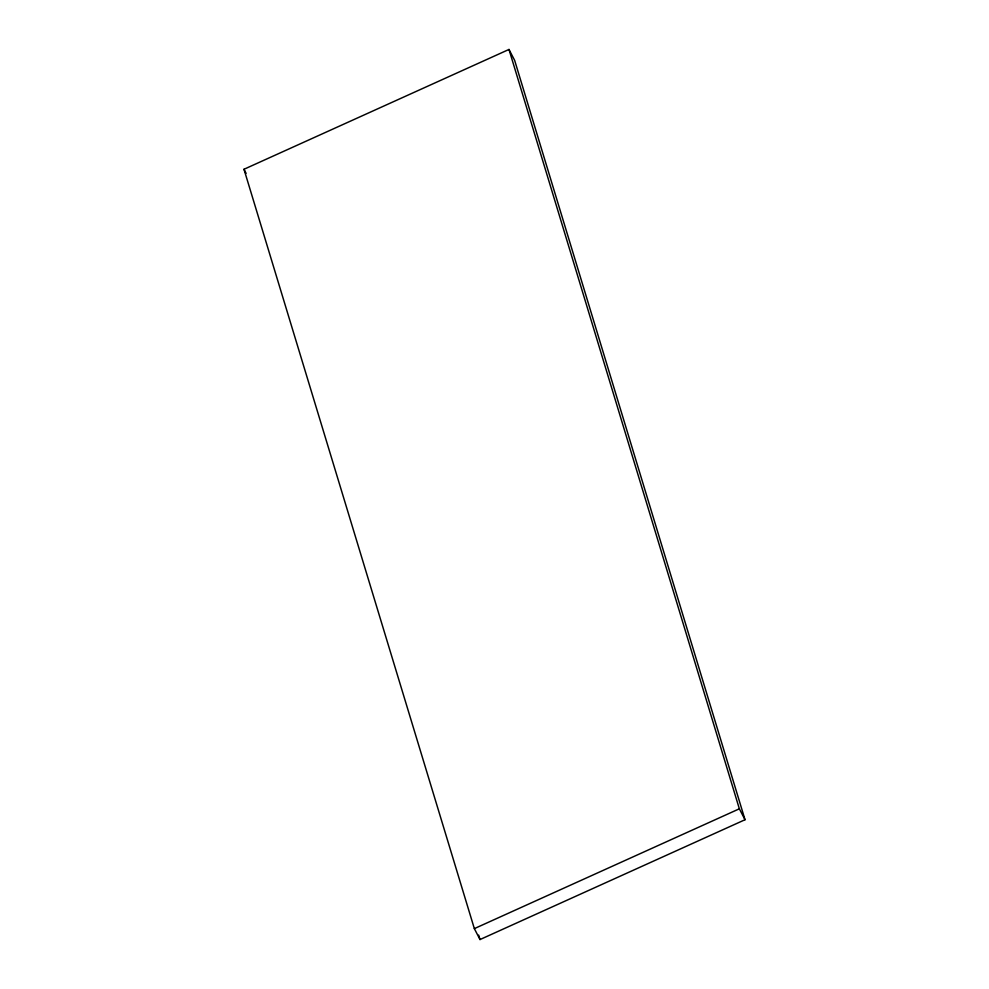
<?xml version="1.0" encoding="UTF-8"?>
<svg xmlns="http://www.w3.org/2000/svg" width="989" height="989" viewBox="0 0 989 989"><rect width="100%" height="100%" fill="white"/><g stroke="black" fill="none" stroke-linecap="round" stroke-linejoin="round"><path stroke-width="1.48" d="M243.986 169.267L508.989 49.45L514.651 60.378L745.014 819.733L480.011 939.55L474.349 928.622L243.986 169.267L246.113 173.372M474.349 928.622L739.352 808.804L508.989 49.45M739.352 808.804L745.014 819.733M478.676 935.112L480.011 939.55"/></g></svg>
